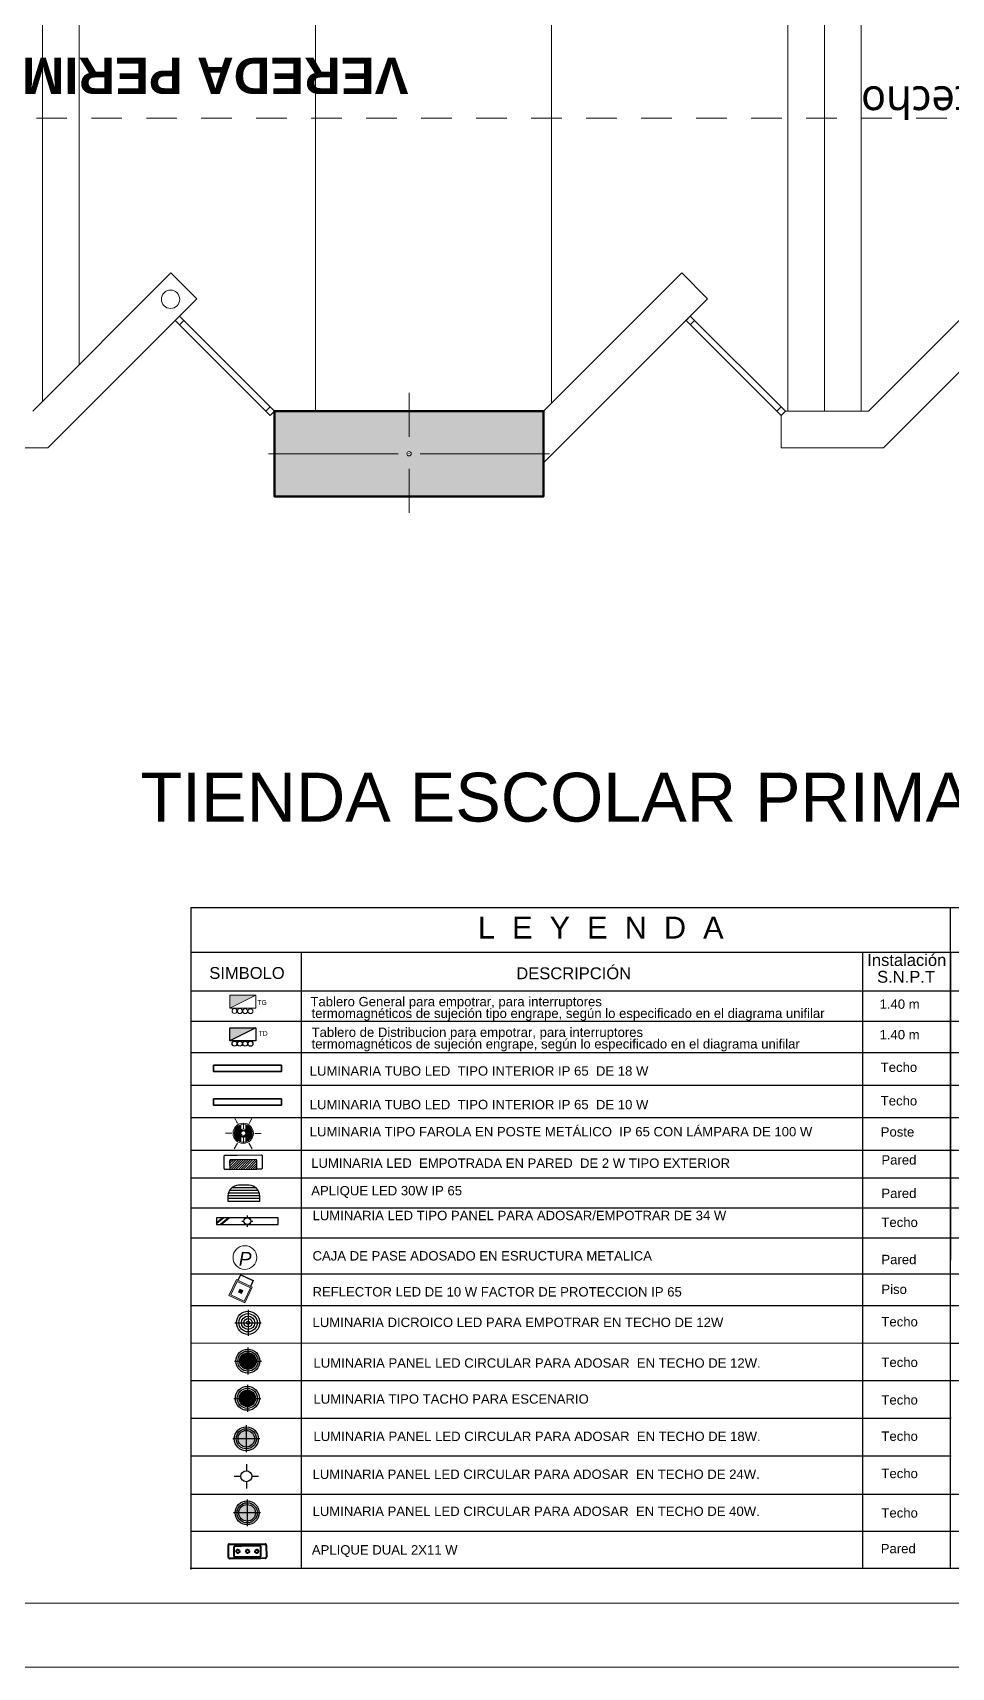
# Model space of a CAD drawing. Header units: metres. Extents: x -95.7 to -56.3, y 6.1 to 23.8.
# Drawn here: x -73.72 to -69.96, y 6.11 to 12.81 of the extents above; entities that cross this region are included whole.
import ezdxf
from ezdxf.enums import TextEntityAlignment as Align
from ezdxf.lldxf.tags import DXFTag

# ---------------------------------------------------------------- set-up
doc = ezdxf.new("R2010")
doc.units = ezdxf.units.M
doc.set_wipeout_variables(frame=1)
for name, pattern in [('CONTINUA', [0]), ('DASHED2', [0.375, 0.25, -0.125]), ('HIDDEN2', [0.1875, 0.125, -0.0625])]:
    doc.linetypes.add(name, pattern=pattern)
for name, color, linetype in [('.', 40, 'Continuous'), ('IE-LEYENDA', 142, 'Continuous'), ('RED DE HUMO', 32, 'ACI')]:
    doc.layers.add(name, color=color, linetype=linetype)
for name, color, linetype, lineweight in [('A-DOOR', 31, 'Continuous', 18), ('ALUMBRADO', 1, 'Continuous', 30), ('alumbrado exterior', 3, 'Continuous', 15), ('Capa1', 7, 'Continuous', 5), ('COLUMNAS 50', 7, 'Continuous', 50), ('Interior - Stair & Railing_Pen_No__122', 9, 'Continuous', 13), ('letras sr', 7, 'Continuous', 5), ('Pisos El', 252, 'Continuous', 0), ('proyecc', 252, 'DASHED2', 0), ('ROTULO', 253, 'Continuous', 0), ('TOMACORRIENTE', 5, 'HIDDEN2', 30)]:
    doc.layers.add(name, color=color, linetype=linetype, lineweight=lineweight)
doc.layers.add('Mobiliario', color=7, linetype='Continuous', lineweight=0, true_color=0x7f7f7f)
doc.styles.add('ESC50', font='', dxfattribs={"height": 0.05})
doc.styles.add('Generales', font='trebuc.ttf', dxfattribs={"height": 0.22})
doc.styles.get("Standard").update_dxf_attribs({"font": 'arial.ttf'})
doc.styles.add('style1', font='arial.ttf')
doc.styles.add('TITULOS', font='swissek.ttf')
doc.styles.add('TURBO_BASS', font='swisseb.ttf')
doc.styles.get('ESC50').set_extended_font_data('Arial', italic=True)
tags = doc.linetypes.add('ACI', pattern='A,0.5,-0.2,["ACI",Standard,S=0.1,R=0,X=-0.1,Y=-0.05],-0.25', length=0.95).pattern_tags.tags
tags[6] = DXFTag(74, 10)

# ---------------------------------------------------------------- blocks, each defined once
blk = doc.blocks.new('Columna 1.10 x0.30')
at = {"true_color": 0xc7c8ca}
h = blk.add_hatch(color=9, dxfattribs=at)
h.dxf.hatch_style = 1
h.paths.add_polyline_path([(-234.8493242305874, 113.8065683426842), (-235.949324230565, 113.8065684591043), (-235.94932457959, 113.456568459146), (-234.8493245796119, 113.4565683427261)])
h.paths.add_polyline_path([(-235.3906107661365, 113.6315683427052, -1), (-235.4080384429261, 113.6315683427052, -1)], flags=16)
at = {"layer": 'COLUMNAS 50', "color": 1, "linetype": 'Continuous', "lineweight": 5}
for p, q in [((-235.3993246045313, 113.8731526787981), (-235.3993246045313, 113.693152678798)), ((-235.9743246007413, 113.6315683427052), (-235.4443246295935, 113.6315683427052)), ((-234.8243246083214, 113.6315683427052), (-235.3543245794691, 113.6315683427052)), ((-235.3993246045313, 113.5615683928358), (-235.3993246045313, 113.3815683928357))]:
    blk.add_line(p, q, dxfattribs=at)
at = {"layer": 'COLUMNAS 50', "linetype": 'Continuous'}
blk.add_lwpolyline([(-235.94932457959, 113.456568459146), (-234.8493245796119, 113.4565683427261), (-234.8493242305874, 113.8065683426842), (-235.949324230565, 113.8065684591043)], close=True, dxfattribs=at)
at = {"layer": 'COLUMNAS 50', "color": 1, "linetype": 'Continuous', "lineweight": 5}
blk.add_circle((-235.3993246045313, 113.6315683427052), 0.0087138383947443, dxfattribs=at)
blk.add_point((-235.3993246045313, 113.6315683427052), dxfattribs=at)
blk = doc.blocks.new('TD ALUMBRADO 1')
at = {"layer": 'ALUMBRADO'}
h = blk.add_hatch(color=256, dxfattribs=at)
h.dxf.hatch_style = 1
h.paths.add_polyline_path([(0.2500000000000001, 0.25), (-0.25, 3.061616997868383e-17), (-0.25, 0.2500000000000001)])
at = {"layer": 'ALUMBRADO', "color": 5}
for points in [[(0.2500000000000001, 0.25), (-0.25, 3.061616997868383e-17), (-0.25, 0.2500000000000001), (0.2500000000000001, 0.25)], [(0.2500000000000001, 0.25), (0.25, -3.061616997868383e-17), (-0.25, 3.061616997868383e-17), (-0.25, 0.2500000000000001), (0.2500000000000001, 0.25)]]:
    blk.add_lwpolyline(points, dxfattribs=at)
for centre in [(-0.1581388201357186, -0.05472760754287263), (-0.05658000578159773, -0.05562507062609256), (0.04497880857252311, -0.05652253370976724), (0.146537622926644, -0.05741999679253242)]:
    blk.add_circle(centre, 0.04729619983800148, dxfattribs=at)
blk = doc.blocks.new('ADOSADO')
at = {"color": 1}
blk.add_wipeout([(-0.6299999999998818, 0.01500000000002788), (0.6400000000001091, 0.01500000000002788), (0.640000000000109, 0.15499999999997316), (-0.6299999999998818, 0.15499999999997316)], dxfattribs=at).dxf.layer = 'ALUMBRADO'
at = {"layer": 'ALUMBRADO', "color": 1}
blk.add_lwpolyline([(-0.6299999999998818, 0.0150000000000273), (0.6400000000001091, 0.0150000000000273), (0.6400000000001091, 0.1549999999999727), (-0.6299999999998818, 0.1549999999999727)], close=True, dxfattribs=at)
at = {"layer": 'ALUMBRADO', "lineweight": 50}
for points in [[(-0.4959400231371216, 0.1549999999999728), (-0.6299999999998818, 0.04090080989395585)], [(-0.3793544383481735, 0.1549999999999728), (-0.543846375086201, 0.0150000000000273)]]:
    blk.add_lwpolyline(points, dxfattribs=at)
at = {"layer": 'ALUMBRADO'}
for points in [[(-0.1107146317241639, 0.08499999999999988), (-0.06483975131651082, 0.08499999999999988)], [(0.005000000000113696, 0.1548397513166244), (0.005000000000113703, 0.2007146317242774)], [(0.005000000000113679, -0.03071463172427767), (0.005000000000113678, 0.0151602486833754)], [(0.0748397513167382, 0.08499999999999991), (0.1207146317243912, 0.08499999999999988)]]:
    blk.add_lwpolyline(points, dxfattribs=at)
blk.add_circle((0.005000000000113691, 0.08499999999999991), 0.06983975131662451, dxfattribs=at)
blk = doc.blocks.new('*U101')
at = {"color": 2}
blk.add_lwpolyline([(-6.938893903907228e-18, -0.07058197215089557), (0, 0.07058197215089557)], dxfattribs=at)
blk = doc.blocks.new('*U102')
at = {"color": 0, "linetype": 'ByBlock', "lineweight": -2, "transparency": 16777216}
for p, rotation in [((-0.3233873995355707, 1.083482873302389), 59.99999999999999), ((0.2471497740170132, 1.079569497111151), 299.9999999999999), ((-0.3256467883330222, 0.7540830825691167), 120), ((0.2448903852195616, 0.7501697063778788), 239.9999999999999), ((-0.04150789595545606, 0.5874264991068616), 180)]:
    blk.add_blockref('*U101', p, dxfattribs=dict(at, rotation=rotation))
blk.add_blockref('*U101', (-0.03698911836055317, 1.246226080573407), dxfattribs=at)
blk = doc.blocks.new('A$C0124305E')
at = {"color": 114, "lineweight": 0}
blk.add_wipeout([(0.002259388797451344, 0.2974922509032759), (0.04919605317039201, 0.2977227911339744), (0.08292106847715121, 0.2865621955450325), (0.11839121383377313, 0.2740706199810229), (0.1539976485676788, 0.2559254111682573), (0.18184904169248217, 0.23698233576509187), (0.2078566014381611, 0.21445871207274358), (0.24765973544193037, 0.1663586355381219), (0.26818501571173625, 0.1299030982247693), (0.28013500261899266, 0.10058739425478003), (0.2945246177705546, 0.03622069944100992), (0.29540829923535605, -0.01645684611703746), (0.29000921076599734, -0.05484589053523525), (0.2810524736428836, -0.08790021472502657), (0.2733679060593618, -0.10828855968393192), (0.2622875822262859, -0.13170341902162414), (0.24915738709432572, -0.15407962198313718), (0.23549807505962272, -0.1733972486374457), (0.2154378858937381, -0.19680027139593587), (0.2029446121138473, -0.20914497249708502), (0.17442354118536726, -0.23250869371228478), (0.15283950026194904, -0.24662393790459308), (0.12581325504863008, -0.2607929317854478), (0.11393023014560565, -0.26593719428982876), (0.1010109838123547, -0.2708412273608071), (0.07614605580074951, -0.2783895539866148), (0.0491960523658377, -0.28394366091530104), (0.003696052543818784, -0.2875042208656666), (-0.0418039477972555, -0.2875042208656666), (-0.08515399630674976, -0.27368310205197327), (-0.11230043526882613, -0.26352063528968445), (-0.13623710835338143, -0.2518601347187806), (-0.16505111870988137, -0.23391977539042835), (-0.18998444856239796, -0.214193895556891), (-0.21762564936032622, -0.18624478734216704), (-0.23624452284261963, -0.16229071249970406), (-0.257981615259147, -0.12569870496197671), (-0.2771292845782803, -0.07681730068949022), (-0.28512379851454195, -0.04125726005906716), (-0.2888039474561811, 0.004995779134333356), (-0.2864663843167065, 0.041901201976533686), (-0.2815846093974876, 0.06958056002217128), (-0.2662576930893532, 0.11760672539898687), (-0.2464341667222063, 0.15662401994035935), (-0.20979998656208107, 0.2049349981137326), (-0.17824563524122822, 0.23402300949336385), (-0.1520769901080107, 0.2525659897473861), (-0.11589060588587258, 0.2719326277064633), (-0.04180394659011475, 0.29393521929232236)], dxfattribs=at).dxf.layer = 'Capa1'
at = {"layer": 'Capa1', "lineweight": 0, "true_color": 0xfecc66}
h = blk.add_hatch(color=31, dxfattribs=at)
edge = h.paths.add_edge_path()
edge.add_line((0.04919605288887385, 0.08599072657525564), (0.04919605304021379, 0.1951076067984107))
edge.add_ellipse((0, 0), major_axis=(0.1422800581706495, 0.1422800581706495), ratio=0.9999999984486516, start_angle=239.15203313530708, end_angle=390.84796677580715, ccw=False)
edge.add_line((0.04919605243485414, -0.1951076067984103), (0.049196052661864, -0.07599916709586974))
edge.add_line((0.04919605266186411, -0.07599916709586974), (0.04919605326722376, -0.0514901673421263))
edge.add_ellipse((0, 0), major_axis=(0.05035617673200633, 0.05035617673200633), ratio=0.999999992103755, start_angle=268.6947537270187, end_angle=361.305247230614)
edge.add_line((0.04919605281320394, 0.05149016855284572), (0.04919605288887391, 0.08599072657525542))
edge = h.paths.add_edge_path()
edge.add_line((-0.04180394772556617, -0.05765343829989433), (-0.04180394772556617, -0.07599916588515043))
edge.add_line((-0.04180394772556617, -0.07599916588515043), (-0.04180394780123614, -0.1968239310197533))
edge.add_ellipse((0, 0), major_axis=(0.1422800582034076, 0.1422800582034076), ratio=0.9999999980777246, start_angle=56.991011694615906, end_angle=213.0089881952459, ccw=False)
edge.add_line((-0.04180394704453649, 0.1968239310197534), (-0.04180394749855626, 0.08599072657525564))
edge.add_line((-0.0418039474985562, 0.08599072657525564), (-0.04180394757422617, 0.05765343829989455))
edge.add_ellipse((0, 0), major_axis=(0.05035617640502815, 0.05035617640502815), ratio=0.9999999986875031, start_angle=80.94550216335915, end_angle=189.0544977614403)
at = {"layer": 'Capa1', "color": 114, "lineweight": 0}
for p, q in [((-0.04180394757422623, 0.03389166910201324), (-0.0418039474985562, 0.08599072657525564)), ((0.003696052695158825, 0.09789589457213876), (0.003696052846498765, 0.2271843240596353)), ((0.04919605288887385, 0.08599072657525564), (0.04919605281320394, 0.03389166789129394)), ((-0.04180394772556617, -0.07599916588515043), (-0.04180394764989614, -0.02390010962262745)), ((0.003696052392479054, -0.08790433509275308), (0.003696052241139114, -0.2271843240596353)), ((0.04919605394825333, -0.02390010841190815), (0.04919605387258341, -0.07599916588515043))]:
    blk.add_line(p, q, dxfattribs=at)
for centre, radius in [((0, 0), 0.2272143878100906), ((0, 0), 0.2012143878100906), ((0, 0), 0.07121438781006095), ((0.003696052543818884, 0.004995779134333134), 0.05390011509880426)]:
    blk.add_circle(centre, radius, dxfattribs=at)
for start, end in [(60.67431455134843, 119.3256852626295), (240.6743145513485, 299.3256852626295)]:
    blk.add_arc((0.003696052543818884, 0.004995779134333134), 0.09290011509880426, start, end, dxfattribs=at)
at = {"rotation": 89.99999999999999}
blk.add_blockref('*U102', (0.9168262898401341, 0.03924850715800443), dxfattribs=at)
blk = doc.blocks.new('LUM PARED')
at = {"layer": 'ALUMBRADO'}
h = blk.add_hatch(dxfattribs=at)
h.set_pattern_fill('ANSI31', color=5, scale=2.5)
h.set_pattern_definition([(45, (0, 0.8839698251096024), (-0.2209708691207961, 0.2209708691207961), [])])
edge = h.paths.add_edge_path()
edge.add_line((-2.468195450446842, 0), (2.468195450446842, 0))
edge.add_line((2.468195450446842, 0), (2.468195450446842, 1.567939650219216))
edge.add_arc((2.268195450446854, 1.567939650219216), 0.1999999999999886, 0, 90)
edge.add_line((2.268195450446854, 1.767939650219205), (-2.268195450446854, 1.767939650219205))
edge.add_arc((-2.268195450446854, 1.567939650219216), 0.1999999999999886, 90, 180)
edge.add_line((-2.468195450446842, 1.567939650219216), (-2.468195450446842, 0))
at = {"layer": 'ALUMBRADO', "color": 5}
for points in [[(-1.077558463617265, 1.767939650219205), (-2.268195450446854, 1.767939650219205, 0.414213562373095), (-2.468195450446842, 1.567939650219216), (-2.468195450446842, 0), (-3.250369740128178, 0, -0.414213562373095), (-3.450369740128167, 0.1999999999999886), (-3.450369740128167, 2.407037934424636, -0.414213562373095), (-3.250369740128178, 2.607037934424625), (-1.107544794738601, 2.607037934424625), (3.250369740128178, 2.607037934424625, -0.414213562373095), (3.450369740128167, 2.407037934424636), (3.450369740128167, 0.1999999999999886, -0.414213562373095), (3.250369740128178, 0), (2.468195450446842, 0), (2.468195450446842, 1.567939650219216, 0.414213562373095), (2.268195450446854, 1.767939650219205)], [(-2.468195450446842, 0), (2.468195450446842, 0), (2.468195450446842, 1.567939650219216, 0.414213562373095), (2.268195450446854, 1.767939650219205), (-2.268195450446854, 1.767939650219205, 0.414213562373095), (-2.468195450446842, 1.567939650219216)]]:
    blk.add_lwpolyline(points, format="xyb", close=True, dxfattribs=at)
blk = doc.blocks.new('LED')
at = {"layer": 'ALUMBRADO'}
for points in [[(-0.1848241024424624, 0), (-0.08244033697331493, 0)], [(0, 0.1848241024424624), (0, 0.08244033697331493)], [(0.08244033697331493, 0), (0.1848241024424624, 0)], [(0, -0.08244033697331493), (0, -0.1848241024424624)]]:
    blk.add_lwpolyline(points, dxfattribs=at)
at = {"layer": 'ALUMBRADO', "linetype": 'CONTINUA', "ltscale": 0.003}
blk.add_circle((0, 0), 0.08244033697331495, dxfattribs=at)
blk = doc.blocks.new('LED PASILLO')
at = {"layer": 'ALUMBRADO'}
h = blk.add_hatch(color=202, dxfattribs=at)
h.dxf.hatch_style = 1
edge = h.paths.add_edge_path()
edge.add_line((0, 0.1375511748460667), (0, -0.1375511748460667))
edge.add_line((-0.1375511748460667, 0), (0.1375511748460667, 0))
edge = h.paths.add_edge_path()
edge.add_line((-4.547473508864641e-13, 0), (0, 0.0845485156110044))
edge.add_arc((0, 2.273736754432321e-13), 0.08454851561089072, 90, 180)
edge.add_line((-0.0845485156110044, 2.273736754432321e-13), (-4.547473508864641e-13, 0))
edge = h.paths.add_edge_path()
edge.add_line((0.08454851561077703, 0), (-4.547473508864641e-13, 0))
edge.add_line((-4.547473508864641e-13, 0), (0, -0.08454851561066334))
edge.add_arc((0, 2.273736754432321e-13), 0.08454851561089072, 270, 359.9999999998459)
at = {"layer": 'ALUMBRADO', "color": 202}
for points in [[(-0.1375511748460667, 0), (0.1375511748460667, 0)], [(0, 0.1375511748460667), (0, -0.1375511748460667)]]:
    blk.add_lwpolyline(points, dxfattribs=at)
for radius in [0.1222244454256497, 0.1028454190172301, 0.08454851561067347]:
    blk.add_circle((0, 0), radius, dxfattribs=at)
blk = doc.blocks.new('LED SUM')
at = {"layer": 'ALUMBRADO', "color": 44}
for p, q in [((-0.1375511748460667, 0), (0.1375511748461804, 0)), ((0, 0.1375511748460667), (0, -0.1375511748460667))]:
    blk.add_line(p, q, dxfattribs=at)
for radius in [0.1222244454256497, 0.09603158152843108, 0.06983871763121244, 0.04364585373399379, 0.01745298983677515]:
    blk.add_circle((0, 0), radius, dxfattribs=at)
blk = doc.blocks.new('LED CENTRAL')
at = {"layer": 'ALUMBRADO'}
h = blk.add_hatch(color=5, dxfattribs=at)
h.dxf.hatch_style = 1
edge = h.paths.add_edge_path()
edge.add_arc((0, 0), 0.08454851561067347, 0, 360)
at = {"layer": 'ALUMBRADO', "color": 5}
for points in [[(-0.1375511748460667, 0), (0.1375511748461804, 0)], [(0, 0.1375511748460667), (0, -0.1375511748460667)]]:
    blk.add_lwpolyline(points, dxfattribs=at)
for radius in [0.1222244454256497, 0.1028454190172301, 0.08454851561067347]:
    blk.add_circle((0, 0), radius, dxfattribs=at)
blk = doc.blocks.new('LUM PARED 20 W')
at = {"layer": 'ALUMBRADO', "color": 6}
blk.add_lwpolyline([(-0.05000000000001137, -0.1499999999999999), (0.05000000000001137, -0.1499999999999999, 0.414213562373095), (0.1500000000000057, -0.04999999999999982), (0.1500000000000057, 0), (-0.1500000000000057, 0), (-0.1500000000000057, -0.04999999999999982, 0.414213562373095)], format="xyb", close=True, dxfattribs=at)
for points in [[(-0.1500000000000057, -0.02499999999999991), (0.1500000000000057, -0.02499999999999991)], [(-0.1500000000000057, -0.04999999999999982), (0.1500000000000057, -0.04999999999999982)], [(-0.1468245836551887, -0.07499999999999973), (0.1468245836551603, -0.07499999999999973)], [(-0.1366025403784477, -0.09999999999999964), (0.1366025403784192, -0.09999999999999964)], [(-0.1161437827766463, -0.1249999999999996), (0.1161437827765894, -0.1249999999999996)]]:
    blk.add_lwpolyline(points, dxfattribs=at)
blk = doc.blocks.new('CAJ A DE PASO EMT')
at = {"layer": 'alumbrado exterior'}
blk.add_circle((0, 0), 0.2018504002154765, dxfattribs=at)
at = {"layer": 'IE-LEYENDA', "color": 7, "style": 'ESC50'}
blk.add_text('P', height=0.2348892726867098, dxfattribs=at).set_placement((0.005606623600897365, -0.1395406398356158), align=Align.CENTER)
blk = doc.blocks.new('REFLECTOR DE 10W')
at = {"layer": '.', "true_color": 0xf8d731}
h = blk.add_hatch(color=40, dxfattribs=at)
h.dxf.hatch_style = 1
h.paths.add_polyline_path([(-0.05064062662694369, 0.07500000000000284), (-0.2006406266269209, 0.07500000000000284), (-0.2006406266268641, -0.07499999999998865), (-0.05064062662694369, -0.07499999999999574)])
h.paths.add_polyline_path([(-0.06254751661577984, -0.06309311001115958), (-0.1887337366380279, -0.06309311001115248), (-0.1887337366380848, 0.06309311001116669), (-0.06254751661577984, 0.06309311001116669)], flags=16)
h.paths.add_polyline_path([(-0.1111876031453107, 0.0144530234816429), (-0.1111876031453107, -0.0144530234816358), (-0.1400936501084971, -0.0144530234816287), (-0.1400936501085539, 0.0144530234816429)], flags=0)
at = {"layer": '.'}
h = blk.add_hatch(color=5, dxfattribs=at)
h.dxf.hatch_style = 1
h.paths.add_polyline_path([(-0.1400936501085539, 0.0144530234816429), (-0.1400936501084971, -0.01445302348162869), (-0.1111876031453107, -0.01445302348163579), (-0.1111876031453107, 0.0144530234816429)])
at = {"layer": 'alumbrado exterior', "color": 40, "true_color": 0xf8d731}
for points in [[(-0.2006406266269209, 0.07500000000000284), (-0.05064062662694369, 0.07500000000000284), (-0.05064062662694369, -0.07499999999999574), (-0.2006406266268641, -0.07499999999998863)], [(-0.1887337366380848, 0.06309311001116669), (-0.06254751661577984, 0.06309311001116669), (-0.06254751661577984, -0.06309311001115958), (-0.1887337366380279, -0.06309311001115248)]]:
    blk.add_lwpolyline(points, close=True, dxfattribs=at)
at = {"layer": 'alumbrado exterior', "color": 5}
blk.add_lwpolyline([(-0.1400936501085539, 0.0144530234816429), (-0.1111876031453107, 0.0144530234816429), (-0.1111876031453107, -0.0144530234816358), (-0.1400936501084971, -0.01445302348162869)], close=True, dxfattribs=at)
at = {"layer": 'alumbrado exterior'}
for points in [[(-0.05064062662694369, 0.06056938561071945), (0.003641253811963452, 0.06056938561071945), (0.003641253811963452, -0.06056938561071945), (-0.05064062662694369, -0.06056938561071945)], [(-0.05064062662694369, 0.05692813179873468), (0, 0.05692813179873468), (0, -0.05692813179874179), (-0.05064062662694369, -0.05692813179873468)]]:
    blk.add_lwpolyline(points, dxfattribs=at)
blk = doc.blocks.new('411')
at = {"layer": 'ALUMBRADO'}
h = blk.add_hatch(color=1, dxfattribs=at)
h.dxf.hatch_style = 1
edge = h.paths.add_edge_path()
edge.add_line((114.3034443857643, 245.2664994032348), (114.0733075151293, 245.2664994032348))
edge.add_line((114.1883759504468, 245.3815678385523), (114.1883759504468, 245.1514309679173))
edge = h.paths.add_edge_path()
edge.add_line((114.1883759504468, 245.2664994032351), (114.2591050111812, 245.2664994032348))
edge.add_arc((114.188375950447, 245.2664994032348), 0.07072906073429065, -1.272221872585407e-14, 89.99999999999999)
edge.add_line((114.188375950447, 245.3372284639692), (114.1883759504468, 245.2664994032351))
edge = h.paths.add_edge_path()
edge.add_line((114.1883759504468, 245.1957703425006), (114.1883759504468, 245.2664994032351))
edge.add_line((114.1883759504468, 245.2664994032351), (114.1176468897127, 245.2664994032348))
edge.add_arc((114.188375950447, 245.2664994032348), 0.07072906073429065, 180, 269.9999999998459)
at = {"layer": 'ALUMBRADO', "color": 5}
for points in [[(114.1883759504468, 245.3815678385523), (114.1883759504468, 245.1514309679173)], [(114.3034443857643, 245.2664994032348), (114.0733075151293, 245.2664994032348)]]:
    blk.add_lwpolyline(points, dxfattribs=at)
for radius in [0.1022468598208273, 0.08603533527886388, 0.07072906073410891]:
    blk.add_circle((114.1883759504468, 245.2664994032348), radius, dxfattribs=at)
blk = doc.blocks.new('d')
at = {"layer": 'ALUMBRADO'}
h = blk.add_hatch(color=1, dxfattribs=at)
h.dxf.hatch_style = 1
edge = h.paths.add_edge_path()
edge.add_arc((114.505042033893, 245.3305113601652), 0.07072906073410891, 0, 360)
at = {"layer": 'ALUMBRADO', "color": 5}
for points in [[(114.3899735985755, 245.3305113601652), (114.6201104692106, 245.3305113601652)], [(114.505042033893, 245.4455797954827), (114.505042033893, 245.2154429248478)]]:
    blk.add_lwpolyline(points, dxfattribs=at)
for radius in [0.1022468598208273, 0.08603533527886388, 0.07072906073410891]:
    blk.add_circle((114.505042033893, 245.3305113601652), radius, dxfattribs=at)
blk = doc.blocks.new('dir')
at = {"layer": 'A-DOOR', "color": 2, "lineweight": 40}
for centre in [(114.3737102061473, 247.0264823422019), (114.4555188079867, 247.0264823422019), (114.534109624733, 247.0264823422019)]:
    blk.add_circle(centre, 0.01438469898770771, dxfattribs=at)
at = {"layer": 'ALUMBRADO', "color": 5, "lineweight": 40}
for p, q in [((114.2921691925918, 246.9745601736758), (114.2915771338019, 247.0779947057388)), ((114.3008966358973, 247.0874215116156), (114.4013217767896, 247.0879963446642)), ((114.3378325841409, 247.062125622261), (114.3382531987745, 246.9886429233486)), ((114.3378325841409, 247.062125622261), (114.3382531987745, 246.9886429233486)), ((114.5597535385133, 247.0727693578812), (114.3471520862364, 247.0715524281378)), ((114.4029522053321, 247.0718718277651), (114.3471520862364, 247.0715524281378)), ((114.4013217767896, 247.0879963446642), (114.6055587967583, 247.0891653964352)), ((114.5597535385133, 247.0727693578812), (114.4029522053321, 247.0718718277651)), ((114.5696009590236, 246.9899671568734), (114.5691803443901, 247.0634498557857)), ((114.5696009590236, 246.9899671568734), (114.5691803443901, 247.0634498557857)), ((114.6149856026351, 247.0798458943397), (114.615577661425, 246.9764113622767)), ((114.5696009590236, 246.9667747307525), (114.3015959984686, 246.9652406715803)), ((114.3476800046513, 246.9793234212531), (114.5602814569282, 246.9805403509966)), ((114.3476800046513, 246.9793234212531), (114.5044813378325, 246.9802209513693)), ((114.6062581593295, 246.9669845563999), (114.5696009590236, 246.9667747307525))]:
    blk.add_line(p, q, dxfattribs=at)
for centre, radius, start, end in [((114.300950287788, 247.0780483576295), 0.009373307536463624, 90.32795719899123, 180.327957199164), ((114.3472057381271, 247.0621792741516), 0.00937330753646338, 90.32795719890336, 180.3279571989902), ((114.3472057381271, 247.0621792741516), 0.00937330753646338, 90.32795719890336, 180.3279571989902), ((114.559807190404, 247.0633962038951), 0.00937330753647751, 0.3279571988160077, 90.32795719890336), ((114.559807190404, 247.0633962038951), 0.00937330753647751, 0.3279571988160077, 90.32795719890336), ((114.6056124486489, 247.0797922424491), 0.009373307536463461, 0.3279571989902334, 90.32795719899023), ((114.3015423465779, 246.9746138255664), 0.009373307536435041, 180.327957198817, 270.3279571989913), ((114.3476263527606, 246.9886965752393), 0.00937330753647751, 180.3279571988145, 270.3279571989041), ((114.3476263527606, 246.9886965752393), 0.00937330753647751, 180.3279571988145, 270.3279571989041), ((114.5602278050375, 246.9899135049827), 0.00937330753646338, 270.3279571989041, 0.3279571989904052), ((114.5602278050375, 246.9899135049827), 0.00937330753646338, 270.3279571989041, 0.3279571989904052), ((114.6062045074388, 246.976357710386), 0.009373307536463461, 270.3279571989902, 0.3279571989902334)]:
    blk.add_arc(centre, radius, start, end, dxfattribs=at)
blk = doc.blocks.new('LYYYY')
at = {"layer": 'ROTULO'}
h = blk.add_hatch(color=5, dxfattribs=at)
h.dxf.hatch_style = 1
h.paths.add_polyline_path([(267.2680033049112, -133.1606897630251), (266.9337460819503, -133.3277801729847), (266.9337613625587, -133.1606592018083)])
at = {"layer": 'A-DOOR', "color": 2, "lineweight": 35}
for points in [[(266.7272376579975, -134.0588748461346), (267.594865818735, -134.0588748461346), (267.594865818735, -134.1398154085047), (266.7272376579975, -134.1398154085047)], [(266.7272376579975, -134.4886928906037), (267.594865818735, -134.4886928906037), (267.594865818735, -134.5696334529737), (266.7272376579975, -134.5696334529737)]]:
    blk.add_lwpolyline(points, close=True, dxfattribs=at)
at = {"layer": 'IE-LEYENDA', "linetype": 'Continuous'}
for p, q in [((266.4383839695665, -132.0441645550717), (266.4384587910226, -140.5120201737207)), ((285.8731792660283, -132.0447631523818), (266.4383839695665, -132.0441645550717)), ((276.151649909911, -140.4953935342524), (276.1518649308629, -132.0444637330917)), ((285.8731646416015, -132.6175407100907), (266.4383673253047, -132.6169759904806)), ((267.8492896268406, -132.6170169878463), (267.8492190650604, -135.0453971464303)), ((275.0286654292419, -140.495360903536), (275.0288683079355, -132.6172256058631)), ((276.1518043564648, -140.4953935387104), (276.1557816177974, -132.6172583507399)), ((266.4383531598722, -133.1044786278706), (276.1518378588562, -133.1047608739275)), ((276.1434468955966, -133.1047606301101), (285.8650277938453, -133.10504311144)), ((266.4383417996049, -133.4954416641589), (276.1518278766035, -133.4957239102555)), ((276.1518585203679, -133.495723911146), (285.8652544540253, -133.4960061546443)), ((266.4383301637139, -133.8958902641822), (276.1518176521611, -133.89617251032)), ((276.151865881142, -133.8961725117214), (285.8652428181362, -133.8964547546678)), ((266.4384074951593, -134.31188273849), (276.151865413513, -134.3121652950431)), ((276.151865413513, -134.3121652950431), (285.8733949113626, -134.3124477748794)), ((266.4384118179493, -134.7285723274143), (276.1518682448577, -134.7288548839239)), ((276.1518682448577, -134.7288548839239), (285.8733806092411, -134.7291373632625)), ((266.4384161407394, -135.1452619183225), (276.1517857615063, -135.1451959173964)), ((267.8492190650604, -135.0453971464303), (267.8490991893311, -140.49515228588)), ((276.1517857615063, -135.1451959173964), (285.8732809924222, -135.1454783962371)), ((266.4384197968141, -135.4976843569611), (276.1605418504022, -135.4979668539943)), ((276.1542893995578, -135.497966672316), (285.8757685431237, -135.4982491506892)), ((266.4384237862447, -135.8822402160758), (276.1605306763104, -135.882522712691)), ((276.1605306763104, -135.882522712691), (285.8820343325388, -135.8828051917765)), ((266.4384277788052, -136.2670977652746), (276.1605194934526, -136.2673802614442)), ((276.1605194934542, -136.2673802614442), (285.8820080884972, -136.267662740075)), ((266.4384325575371, -136.7277372549882), (276.1605061085885, -136.7280197506303)), ((276.1605077678366, -136.7280197506785), (285.87306110579, -136.7283019696848)), ((266.438436743145, -137.1312033555218), (276.1604960442661, -137.1314858507527)), ((276.1604960442661, -137.1314858507527), (285.8730510802841, -137.1317680697925)), ((266.438441741045, -137.6129692690695), (276.160482045527, -137.6132517637485)), ((276.160482045527, -137.6132517637485), (285.8730387796096, -137.6135339828377)), ((266.438446738945, -138.0947351826172), (276.1604680467877, -138.0950176767441)), ((276.1604680467877, -138.0950176767441), (285.8728399269154, -138.0952998904634)), ((266.438451736845, -138.5765010961649), (276.1606406000683, -138.5767835951606)), ((266.4384567347451, -139.0582670097126), (276.160813153349, -139.058549513577)), ((266.4384618203559, -139.5484876901816), (276.1608164843267, -139.5487701939949)), ((266.4384618203559, -139.5484876901815), (276.1605983581793, -139.5487701876568)), ((276.1602152517859, -139.5487701765248), (285.8816060506538, -139.5490526523119)), ((266.4300644967853, -140.0217992494854), (276.1516612425576, -140.0220817312757)), ((276.1516612425576, -140.0220817312757), (285.8729904725437, -140.022364205274)), ((266.4300571358921, -140.4951110525775), (276.1516538816643, -140.4953935343678)), ((276.1514052129733, -140.4953935271894), (285.8729634933833, -140.4956741327982))]:
    blk.add_line(p, q, dxfattribs=at)
at = {"layer": 'ROTULO', "color": 5}
for points in [[(267.2680033049112, -133.1606897630251), (266.9337460819503, -133.3277801729847), (266.9337613625587, -133.1606592018083), (267.2680033049112, -133.1606897630251)], [(267.2680033049112, -133.1606897630251), (267.2679880243033, -133.3278107342016), (266.9337460819503, -133.3277801729847), (266.9337613625587, -133.1606592018083), (267.2680033049112, -133.1606897630251)]]:
    blk.add_lwpolyline(points, dxfattribs=at)
for centre in [(266.9951504552348, -133.3643703114544), (267.0630408311252, -133.3649764585846), (267.1309312070156, -133.365582605715), (267.1988215829062, -133.3661887528449)]:
    blk.add_circle(centre, 0.03161674753168413, dxfattribs=at)
at = {"layer": 'A-DOOR', "color": 2, "lineweight": 80, "xscale": 1.5, "yscale": 1.5, "zscale": 1.5}
for name, p in [('d', (95.4015009684855, -506.3171112342727)), ('411', (95.87375656773537, -507.6863137698074)), ('dir', (95.47877559962069, -510.8194106053509))]:
    blk.add_blockref(name, p, dxfattribs=at)
at = {"layer": 'ALUMBRADO', "xscale": 1.355211, "yscale": 1.355211, "zscale": 1.355211, "rotation": 180}
blk.add_blockref('LUM PARED 20 W', (267.1140337682662, -135.797601402966), dxfattribs=at)
at = {"layer": 'ALUMBRADO'}
for name, p, xscale, yscale, zscale in [('LED CENTRAL', (267.1661596210052, -137.8446628793076), 1.254825, 1.254825, 1.254825), ('LED', (267.1462570726738, -139.3185886238638), 0.8470068750000002, 0.8470068750000002, 0.8470068750000002)]:
    blk.add_blockref(name, p, dxfattribs=dict(at, xscale=xscale, yscale=yscale, zscale=zscale))
at = {"layer": 'alumbrado exterior', "xscale": 0.75, "yscale": 0.75, "zscale": 0.75}
blk.add_blockref('CAJ A DE PASO EMT', (267.1275039772119, -136.5191540963304), dxfattribs=at)
at = {"layer": 'alumbrado exterior', "xscale": 1.5, "yscale": 1.5, "zscale": 1.5, "rotation": 64.76598913906687}
blk.add_blockref('REFLECTOR DE 10W', (267.1532977786301, -136.7805305716956), dxfattribs=at)
at = {"layer": 'RED DE HUMO', "xscale": 1.216919970830975, "yscale": 1.216919970830975, "zscale": 1.216919970830975}
blk.add_blockref('LED SUM', (267.1684278071392, -137.3539871916803), dxfattribs=at)
at = {"layer": 'ROTULO', "xscale": 0.668483887499998, "yscale": 0.668483887499998, "zscale": 0.668483887499998, "rotation": 359.9947611938667}
blk.add_blockref('TD ALUMBRADO 1', (267.100886261064, -133.7447304352336), dxfattribs=at)
at = {"layer": 'TOMACORRIENTE', "xscale": 1.254825, "yscale": 1.254825, "zscale": 1.254825, "rotation": 270}
blk.add_blockref('LED PASILLO', (267.1457920041215, -138.8387877655616), dxfattribs=at)
at = {"layer": 'IE-LEYENDA', "style": 'style1'}
for s, height, p in [('L  E  Y  E  N  D  A', 0.281114917337661, (270.1070967887561, -132.437228052339)), ('Instalación ', 0.1513695708741252, (275.0865673041321, -132.7876386632203)), ('DESCRIPCIÓN', 0.1513695708741252, (270.5982580074541, -132.9569252381693)), ('S.N.P.T', 0.1513695708741252, (275.2124434385223, -133.0018728456226)), ('Tablero General para empotrar, para interruptores', 0.12, (267.9660333041417, -133.3039300051727)), ('1.40 m', 0.12, (275.2437533914845, -133.3358356350836)), ('termomagnéticos de sujeción tipo engrape, según lo especificado en el diagrama unifilar', 0.12, (267.9806485097864, -133.4532843270345)), ('Tablero de Distribucion para empotrar, para interruptores', 0.12, (267.9806414643739, -133.6957523697834)), ('1.40 m', 0.12, (275.2437420312189, -133.7267986713717)), ('termomagnéticos de sujeción engrape, según lo especificado en el diagrama unifilar', 0.12, (267.9806371495198, -133.8442473633225)), ('LUMINARIA TUBO LED  TIPO INTERIOR IP 65  DE 18 W', 0.12, (267.9564988895188, -134.1914937520953)), ('Techo', 0.12, (275.2588031514954, -134.1440298221699)), ('LUMINARIA TUBO LED  TIPO INTERIOR IP 65  DE 10 W', 0.12, (267.9564988895188, -134.6213117965643)), ('Techo', 0.12, (275.2588031514954, -134.5731467958613)), ('LUMINARIA TIPO FAROLA EN POSTE METÁLICO  IP 65 CON LÁMPARA DE 100 W', 0.12, (267.956568106553, -134.968583655686)), ('Poste', 0.12, (275.2588723685298, -134.9712749422135)), ('LUMINARIA LED  EMPOTRADA EN PARED  DE 2 W TIPO EXTERIOR', 0.12, (267.9762023282438, -135.3713623019412)), ('Pared', 0.12, (275.2675459740735, -135.3294828246821)), ('APLIQUE LED 30W IP 65', 0.12, (267.9762023282438, -135.7236480841569)), ('Pared', 0.12, (275.267511333255, -135.7571456918155)), ('LUMINARIA LED TIPO PANEL PARA ADOSAR/EMPOTRAR DE 34 W ', 0.12, (267.9927854105179, -136.0411952233206)), ('Techo', 0.12, (275.267511333255, -136.1281670135898)), ('CAJA DE PASE ADOSADO EN ESRUCTURA METALICA', 0.12, (267.9927742276554, -136.5573390491005)), ('Pared', 0.12, (275.267511333255, -136.6045292196978)), ('REFLECTOR LED DE 10 W FACTOR DE PROTECCION IP 65', 0.12, (267.9927491192223, -137.0179785379456)), ('Piso', 0.12, (275.267511333255, -136.985619070515)), ('LUMINARIA DICROICO LED PARA EMPOTRAR EN TECHO DE 12W', 0.12, (267.9927351204831, -137.4089754775623)), ('Techo', 0.12, (275.267511333255, -137.4010599936211)), ('LUMINARIA PANEL LED CIRCULAR PARA ADOSAR  EN TECHO DE 12W.', 0.12, (268.0044685524103, -137.9289237438681)), ('Techo', 0.12, (275.267511333255, -137.9198715962624)), ('LUMINARIA TIPO TACHO PARA ESCENARIO', 0.12, (268.0044685524103, -138.3899355369047)), ('Techo', 0.12, (275.267511333255, -138.4014215849152)), ('LUMINARIA PANEL LED CIRCULAR PARA ADOSAR  EN TECHO DE 18W.', 0.12, (268.0044685524103, -138.8675298420929)), ('Techo', 0.12, (275.2676838865356, -138.8656368974777)), ('LUMINARIA PANEL LED CIRCULAR PARA ADOSAR  EN TECHO DE 24W.', 0.12, (267.9928936750281, -139.352627820512)), ('Techo', 0.12, (275.2676838865356, -139.3429233629392)), ('LUMINARIA PANEL LED CIRCULAR PARA ADOSAR  EN TECHO DE 40W.', 0.12, (267.9928936750281, -139.8266806907171)), ('Techo', 0.12, (275.2676838865356, -139.8472762434803)), ('APLIQUE DUAL 2X11 W', 0.12, (267.9842175857619, -140.3204949662008)), ('Pared', 0.12, (275.2590500391565, -140.3041331851327))]:
    blk.add_text(s, height=height, rotation=359.9983351830776, dxfattribs=at).set_placement(p)
at = {"layer": 'ROTULO', "style": 'style1'}
blk.add_text('SIMBOLO', height=0.1513695708741252, rotation=359.9983351830776, dxfattribs=at).set_placement((266.6726933317497, -132.9531507755357))
at = {"layer": 'ROTULO', "color": 5, "insert": (267.3480877796288, -133.25543175196), "char_height": 0.06257009378064034, "attachment_point": 5, "rotation": 359.998335148614, "line_spacing_factor": 1.005125552525155, "style": 'style1'}
blk.add_mtext('TG', dxfattribs=at)
at = {"layer": 'ROTULO', "color": 6, "insert": (267.3600227478267, -133.6507886136902), "char_height": 0.06257009378064034, "attachment_point": 5, "rotation": 359.998335148614, "line_spacing_factor": 1.005125552525155, "style": 'style1'}
blk.add_mtext('TD', dxfattribs=at)
at = {"layer": 'ROTULO'}
for name, p, xscale, yscale, zscale in [('A$C0124305E', (267.1062468011953, -134.9292399785697), 0.5702290378937009, 0.5702290378937009, 0.5702290378937009), ('ADOSADO', (267.1563624756201, -136.1063214281942), 0.6189665625, 0.6189665625, 0.6189665625)]:
    blk.add_blockref(name, p, dxfattribs=dict(at, xscale=xscale, yscale=yscale, zscale=zscale))
at = {"layer": 'ALUMBRADO', "xscale": 0.07029980652349757, "yscale": 0.07029980652349757, "zscale": 0.07029980652349757, "rotation": 0.3279571989697053}
blk.add_blockref('LUM PARED', (267.1066952229484, -135.3912609985703), dxfattribs=at)

msp = doc.modelspace()

# ---------------------------------------------------------------- linework, layer by layer
at = {"lineweight": 5}
msp.add_lwpolyline([(-77.85578782606765, 19.6720859848457), (-61.44830517608497, 19.6720859848457), (-61.44830517608497, 6.111530962868262), (-77.85578782606765, 6.111530962868247), (-77.85578782606765, 19.6720859848457)], dxfattribs=at)
msp.add_lwpolyline([(-77.50578782606757, 19.32208598484561), (-61.70150686166311, 19.32208598484561), (-61.70150686166311, 6.374355440429149), (-77.50578782606757, 6.374355440429142)], close=True, dxfattribs=at)
at = {"layer": 'Interior - Stair & Railing_Pen_No__122', "color": 9, "linetype": 'Continuous', "lineweight": 13}
for p, q in [((-73.11518197174429, 11.64545363392768), (-73.13285964133901, 11.62777596446313)), ((-72.74395091311807, 11.23886723337888), (-73.13285964133907, 11.62777596446313)), ((-72.72627324352335, 11.25654490284354), (-73.11518197174429, 11.64545363392768)), ((-73.09750430227975, 11.62777596433308), (-73.11518197187446, 11.61009829486841)), ((-71.02523260948207, 11.64544897430574), (-71.04291027907679, 11.6277713048412)), ((-70.67167922032046, 11.25654024335154), (-71.04291027907685, 11.6277713048412)), ((-70.63632388126113, 11.25654024322149), (-71.02523260948207, 11.64544897430574)), ((-71.02523260948207, 11.64544897430574), (-71.00755494001753, 11.62777130471091)), ((-71.00755494001753, 11.62777130471091), (-71.02523260961225, 11.61009363524636)), ((-72.7439509129879, 11.27422257243825), (-72.76162858258262, 11.25654490297371)), ((-72.72627324352335, 11.25654490284354), (-72.74395091311807, 11.23886723337888)), ((-70.67167922032046, 11.25653983702592), (-70.65400155072568, 11.27421750649047)), ((-70.65400155085585, 11.23886216743109), (-70.67167922032046, 11.25653983702592)), ((-70.63632374988869, 11.25654011184907), (-70.65400162264633, 11.2388622392216)), ((-70.65400162264633, 11.2388622392216), (-70.65400162288988, 11.10654024336839)), ((-73.65409076370163, 11.10654483873044), (-74.073975543445, 11.10654490255479))]:
    msp.add_line(p, q, dxfattribs=at)
for points in [[(-73.71622279750541, 11.25654483895915), (-73.1505373704738, 11.82223026182601)], [(-73.1505373704738, 11.82223026182601), (-73.04447135368623, 11.71616424425748)], [(-71.62627324354985, 11.25654011549319), (-71.06058781651826, 11.82222553836005)], [(-71.06058781651826, 11.82222553836005), (-70.9545217997307, 11.71615952079174)], [(-70.29624669013292, 11.25654024159872), (-69.73056126310131, 11.82222566446558)], [(-73.04447135368629, 11.71616424425759), (-73.65409076370163, 11.10654483873044)], [(-70.9545217997307, 11.71615952079174), (-71.62627322535859, 11.04440810010943)], [(-69.62449524631374, 11.71615964689705), (-70.23411465632903, 11.10654024137012)], [(-70.29624749276313, 11.25653943896851), (-70.63632388126113, 11.25654024322149)], [(-70.23411465510348, 11.10654024259566), (-70.65400162288988, 11.10654024336839)]]:
    msp.add_lwpolyline(points, dxfattribs=at)
msp.add_circle((-73.1522457460891, 11.71439647841169), 0.0375, dxfattribs=at)
at = {"layer": 'Mobiliario'}
msp.add_line((-72.55960749058188, 13.20655901324415), (-72.55960749058185, 11.25655702186692), dxfattribs=at)
for points in [[(-73.67627415724901, 13.35655892122418), (-73.67627891820895, 11.29650210951468)], [(-73.67627415724833, 11.29650687047525), (-73.67627415724901, 13.35655892122418)], [(-73.52627415724838, 11.44650686937087), (-73.52627415724895, 13.20655893358515), (-70.6262720772748, 13.2065591725625), (-70.62627658388483, 11.25655900418713)]]:
    msp.add_lwpolyline(points, dxfattribs=at)
at = {"layer": 'Pisos El', "lineweight": 0, "ltscale": 20}
msp.add_line((-71.59294082391507, 13.20655912879852), (-71.59294082391504, 11.28988592643567), dxfattribs=at)
for points in [[(-70.47627173061211, 13.35655918492342), (-70.47627658388522, 11.25655865752481)], [(-70.47627173061143, 11.2565591849234), (-70.47627173061211, 13.35655918492342)], [(-70.32627173061142, 11.2565591849234), (-70.32627173061205, 13.20655919728438), (-67.4262696506379, 13.20655943626173), (-67.42627415724793, 11.25655926788637)]]:
    msp.add_lwpolyline(points, dxfattribs=at)
at = {"layer": 'proyecc', "linetype": 'DASHED2', "ltscale": 0.5}
msp.add_lwpolyline([(-67.27627528943417, 11.25655892122405), (-67.27627528943417, 12.45655898686687), (-76.076774642491, 12.45655898686687)], dxfattribs=at)

# ---------------------------------------------------------------- block references
at = {"layer": 'Interior - Stair & Railing_Pen_No__122', "color": 9, "linetype": 'Continuous', "lineweight": 13, "rotation": 180.000000791757}
msp.add_blockref('Columna 1.10 x0.30', (-307.5755993909651, 124.7131100002416), dxfattribs=at)

# ---------------------------------------------------------------- texts
at = {"color": 9, "true_color": 0xc7c8ca, "style": 'TITULOS'}
msp.add_text('TIENDA ESCOLAR PRIMARIA', height=0.2000000000000559, dxfattribs=at).set_placement((-73.2754580789963, 9.575158257736721))
at = {"layer": 'letras sr', "style": 'TURBO_BASS'}
msp.add_text('VEREDA PERIMETRAL', height=0.148716, rotation=180.0000004218256, dxfattribs=at).set_placement((-72.17841727859935, 12.70326258377145))
at = {"layer": 'letras sr', "insert": (-68.96746281954738, 12.45655898686687), "char_height": 0.13, "attachment_point": 1, "rotation": 179.99999999999997, "style": 'Generales'}
msp.add_mtext('Proyección techo ', dxfattribs=at)

# ---------------------------------------------------------------- next in the draw order: block references
at = {"layer": 'ALUMBRADO', "xscale": 0.3200000000000001, "yscale": 0.3200000000000001, "zscale": 0.3200000000000001}
msp.add_blockref('LYYYY', (-158.328877558922, 51.47593627445819), dxfattribs=at)

doc.saveas('drawing.dxf')
